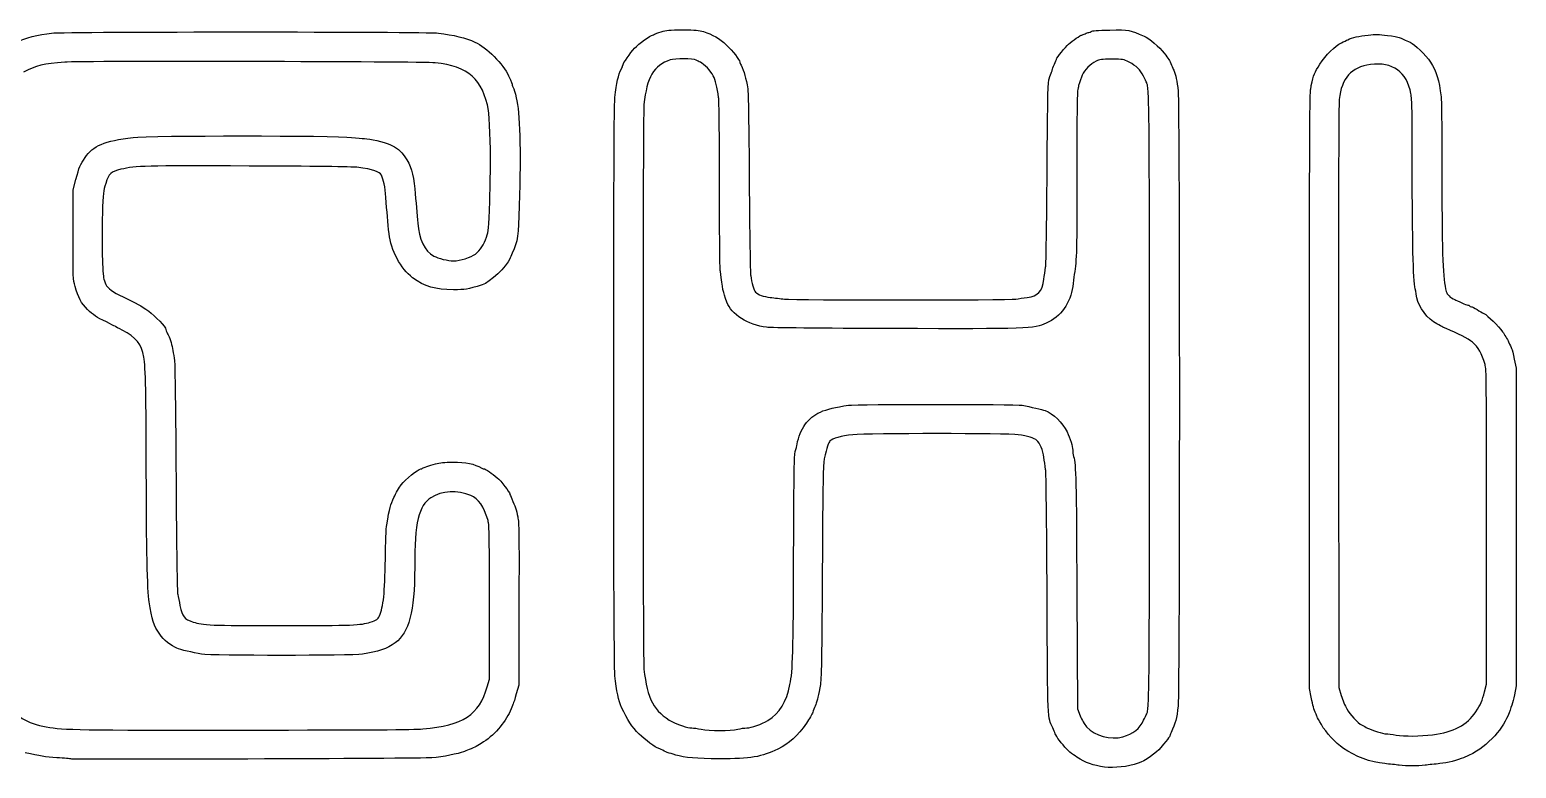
# Model space of a CAD drawing. Header units: millimetres. Extents: x 0 to 1403, y 0 to 422.
# Drawn here: x 397.8 to 768.4, y -0.1 to 184 of the extents above; entities that cross this region are included whole.
import ezdxf

# ---------------------------------------------------------------- set-up
doc = ezdxf.new("R2010")
doc.units = ezdxf.units.MM
doc.layers.add('Layer_1', color=7, linetype='CONTINUOUS')

msp = doc.modelspace()

# ---------------------------------------------------------------- linework, layer by layer
at = {"layer": 'Layer_1', "color": 7}
for points in [[(408.610429, 132.92045), (408.617429, 144.03295), (409.321919, 146.66187)], [(767.93737, 101.88888), (768.43089, 99.58294), (768.43089, 60.00127), (768.43089, 20.4196), (767.95284, 18.1892)], [(717.30178, 17.56205), (716.86257, 19.78455), (716.88517, 93.96278)], [(724.13129, 92.28039), (724.19259, 19.99622), (724.81341, 17.9901)], [(760.53688, 18.9422), (761.02255, 20.84288), (761.02255, 60.00122)], [(511.87542, 20.19874), (512.42004, 22.09457), (512.42004, 41.26025)], [(658.87543, 43.70248), (658.99968, 14.70414), (659.69907, 12.96801)], [(519.7795, 40.72899), (519.7202, 20.63082), (519.11649, 18.40832)], [(495.80433, 9.69687), (495.80421, 9.69654)], [(670.33834, 7.7292), (670.33788, 7.7296)], [(408.052994, 2.19594), (408.052984, 2.19634)], [(665.77261, 0.19203), (665.77255, 0.19179)]]:
    msp.add_lwpolyline(points, dxfattribs=at)
for points in [[(747.58175, 8.24836)], [(739.22089, 0.65114)]]:
    msp.add_lwpolyline(points, close=True, dxfattribs=at)
for points in [[(394.683334, 180.94699), (396.474754, 181.87275), (400.068727, 182.78546), (403.269952, 183.1276)], [(403.269952, 183.1276), (407.002482, 183.5265), (496.43631, 183.53059), (499.74855, 183.1316)], [(499.74855, 183.1316), (503.37836, 182.69481), (506.60041, 181.90495), (508.82171, 180.90745)], [(548.58262, 179.34483), (549.68466, 180.48819), (552.64696, 182.66207), (553.10293, 182.66207)], [(553.10293, 182.66207), (553.26564, 182.66207), (553.48926, 182.74507), (553.59986, 182.84654)], [(553.59986, 182.84654), (553.71045, 182.94799), (554.45992, 183.23374), (555.26534, 183.48154)], [(555.26534, 183.48154), (556.53123, 183.871), (557.252, 183.93207), (560.58234, 183.93207)], [(560.58234, 183.93207), (563.84304, 183.93207), (564.64244, 183.86707), (565.78544, 183.50888)], [(565.78544, 183.50888), (568.12938, 182.77442), (569.7111, 181.84885), (571.50307, 180.16309)], [(656.83435, 180.39473), (657.78249, 181.21335), (659.88684, 182.6623), (660.12763, 182.6623)], [(660.12763, 182.6623), (660.23712, 182.6623), (660.59954, 182.80458), (660.933, 182.97848)], [(660.933, 182.97848), (661.26646, 183.15241), (661.68691, 183.29528), (661.86736, 183.29598)], [(661.86736, 183.29598), (662.04781, 183.29598), (662.31432, 183.41636), (662.4596, 183.56188)], [(662.4596, 183.56188), (662.64902, 183.75162), (663.95577, 183.84594), (667.07864, 183.89527)], [(667.07864, 183.89527), (672.01096, 183.97317), (671.99476, 183.97607), (675.68041, 182.35411)], [(675.68041, 182.35411), (676.87512, 181.82831), (679.50163, 179.6101), (680.63081, 178.17323)], [(726.41506, 181.48837), (727.43933, 181.99052), (729.29561, 182.41726), (731.49506, 182.65621)], [(731.49506, 182.65621), (733.31539, 182.85398), (734.18532, 182.83926), (736.30254, 182.57501)], [(736.30254, 182.57501), (737.72428, 182.3975), (739.05778, 182.16801), (739.26587, 182.065)], [(739.26587, 182.065), (739.47396, 181.962), (739.9776, 181.73113), (740.38506, 181.55198)], [(508.82171, 180.90745), (511.62043, 179.65062), (515.95699, 175.30969), (517.21905, 172.50166)], [(545.65177, 175.07507), (545.65177, 175.48301), (547.60982, 178.33556), (548.58262, 179.34483)], [(571.50307, 180.16309), (573.0617, 178.69685), (574.86178, 176.42144), (574.86178, 175.9175)], [(653.81344, 176.69459), (653.81344, 176.95839), (656.10446, 179.76454), (656.83435, 180.39473)], [(680.63081, 178.17323), (681.80469, 176.67949), (681.96839, 176.41324), (682.49081, 175.14813)], [(719.49557, 175.41099), (720.91848, 177.64503), (723.2557, 179.96805), (724.84889, 180.73181)], [(724.84889, 180.73181), (725.41923, 181.00521), (726.12402, 181.34566), (726.41506, 181.48837)], [(740.38506, 181.55198), (740.79252, 181.37282), (741.50689, 181.05854), (741.97256, 180.85356)], [(741.97256, 180.85356), (743.09975, 180.35746), (745.85184, 177.65985), (747.01099, 175.91489)], [(406.586826, 175.89881), (401.308706, 175.49313), (399.348377, 175.01733), (396.277559, 173.39657)], [(498.87349, 175.72829), (495.82787, 176.03913), (410.464517, 176.19686), (406.586826, 175.89881)], [(512.20642, 163.82405), (510.73807, 171.68808), (507.16022, 174.88254), (498.87349, 175.72829)], [(543.69468, 167.10688), (544.12502, 170.88557), (544.51936, 172.58695), (545.35385, 174.26546)], [(545.35385, 174.26546), (545.5177, 174.59505), (545.65177, 174.95937), (545.65177, 175.07507)], [(557.49389, 176.43433), (553.41217, 175.09926), (551.64759, 172.10809), (550.95493, 165.35002)], [(563.96088, 176.38313), (563.21515, 176.79421), (558.70337, 176.82992), (557.49389, 176.43433)], [(565.01921, 175.86051), (564.66996, 176.0196), (564.19371, 176.2548), (563.96088, 176.38313)], [(568.24209, 172.50206), (567.69578, 173.60969), (565.93706, 175.44236), (565.01921, 175.86051)], [(574.86178, 175.9175), (574.86178, 175.80413), (574.99584, 175.44172), (575.1597, 175.11213)], [(575.1597, 175.11213), (575.92443, 173.57397), (576.39113, 171.92174), (576.80879, 169.27409)], [(652.75511, 173.99465), (652.75511, 174.12011), (652.99324, 174.74336), (653.28428, 175.37963)], [(653.28428, 175.37963), (653.57532, 176.01592), (653.81344, 176.60763), (653.81344, 176.69459)], [(663.65588, 176.10714), (662.31046, 175.44304), (660.81123, 173.94873), (660.21748, 172.68003)], [(667.57171, 176.62956), (664.96055, 176.62956), (664.62298, 176.58446), (663.65588, 176.10714)], [(671.90281, 175.88872), (670.43622, 176.62604), (670.41562, 176.62956), (667.57171, 176.62956)], [(675.49059, 172.3958), (674.69692, 174.03057), (673.73382, 174.96821), (671.90281, 175.88872)], [(682.49081, 175.14813), (682.68308, 174.68246), (682.92443, 174.11096), (683.02711, 173.87813)], [(717.33123, 170.05695), (717.94094, 172.81547), (718.11209, 173.23887), (719.49557, 175.41099)], [(732.06587, 175.29496), (727.29992, 174.67973), (724.85547, 171.9407), (724.28414, 166.57539)], [(742.16301, 168.04057), (741.14696, 173.48711), (737.63084, 176.01331), (732.06587, 175.29496)], [(747.01099, 175.91489), (748.57654, 173.55818), (749.17943, 171.60621), (749.69943, 167.21044)], [(517.21905, 172.50166), (517.93489, 170.90893), (518.13504, 170.40413), (518.13504, 170.19138)], [(569.55476, 167.10456), (569.21595, 169.60167), (568.77172, 171.42827), (568.24209, 172.50206)], [(651.4642, 148.37229), (651.60764, 168.17822), (651.66177, 170.62428), (651.98187, 171.76146)], [(651.98187, 171.76146), (652.17847, 172.45996), (652.43289, 173.19686), (652.54723, 173.399)], [(652.54723, 173.399), (652.66155, 173.60116), (652.75511, 173.8692), (652.75511, 173.99465)], [(660.21748, 172.68003), (659.96363, 172.13761), (659.56186, 170.95285), (659.32465, 170.04723)], [(676.30055, 170.73273), (676.19408, 170.94914), (675.82959, 171.69753), (675.49059, 172.3958)], [(676.99088, 92.06872), (676.99088, 164.44613), (676.94728, 169.41816), (676.30055, 170.73273)], [(683.02711, 173.87813), (683.56489, 172.65863), (683.85457, 171.27554), (684.11319, 168.69229)], [(518.13504, 170.19138), (518.13504, 170.06188), (518.23134, 169.79053), (518.34902, 169.58836)], [(518.34902, 169.58836), (518.4667, 169.38622), (518.81125, 168.2207), (519.1147, 166.99833)], [(519.1147, 166.99833), (520.0411, 163.26654), (520.29294, 154.37774), (519.87634, 140.11666)], [(543.70698, 22.89799), (543.30854, 26.62974), (543.29679, 163.61355), (543.69468, 167.10688)], [(569.78472, 145.40872), (569.78457, 158.61099), (569.70642, 165.98691), (569.55476, 167.10456)], [(576.80879, 169.27409), (576.97097, 168.24611), (577.10045, 160.5429), (577.20105, 145.9379)], [(659.32465, 170.04723), (658.90523, 168.44593), (658.89338, 167.84495), (658.89338, 148.18443)], [(684.11319, 168.69229), (684.53684, 164.4608), (684.53684, 19.67711), (684.11319, 15.44562)], [(716.88517, 93.96278), (716.90747, 167.32664), (716.91237, 168.16206), (717.33123, 170.05695)], [(742.50171, 149.51036), (742.50171, 163.93527), (742.45531, 166.47362), (742.16301, 168.04057)], [(749.69943, 167.21044), (749.80272, 166.33731), (749.89236, 157.24634), (749.89865, 147.00825)], [(512.70755, 150.91239), (512.72905, 154.38302), (512.40361, 162.76792), (512.20642, 163.82405)], [(550.95493, 165.35002), (550.64393, 162.31578), (550.64349, 27.45149), (550.95493, 24.58762)], [(724.28414, 166.57539), (724.14283, 165.24832), (724.09084, 139.98476), (724.13129, 92.28039)], [(411.606755, 152.1048), (413.658694, 155.10069), (416.295595, 156.20739), (423.625993, 157.14918)], [(423.625993, 157.14918), (427.322773, 157.62411), (474.480245, 157.62824), (478.024328, 157.15418)], [(478.024328, 157.15418), (479.304911, 156.9828), (480.759146, 156.84178), (481.255928, 156.84081)], [(481.255928, 156.84081), (482.634068, 156.83781), (486.12174, 156.0188), (487.59416, 155.35184)], [(409.321919, 146.66187), (410.142445, 149.72374), (410.406097, 150.35182), (411.606755, 152.1048)], [(487.59416, 155.35184), (489.38446, 154.5409), (490.2742, 153.81997), (491.35586, 152.3039)], [(491.35586, 152.3039), (492.78854, 150.29584), (493.47919, 148.06566), (493.81887, 144.35072)], [(420.565786, 149.1824), (417.992449, 148.60159), (417.592504, 148.23166), (416.785335, 145.6858)], [(452.518373, 150.00145), (426.006763, 150.10445), (424.477196, 150.06525), (420.565786, 149.1824)], [(479.400041, 149.68461), (478.417357, 149.81992), (468.175759, 149.94064), (452.518373, 150.00145)], [(485.48417, 147.70292), (485.00425, 148.65578), (483.63638, 149.10129), (479.400041, 149.68461)], [(512.48707, 141.28155), (512.60076, 145.35614), (512.69997, 149.69001), (512.70755, 150.91239)], [(651.08855, 124.77146), (651.21483, 125.63997), (651.3703, 135.40672), (651.4642, 148.37229)], [(743.23353, 119.37372), (742.74244, 121.60831), (742.50171, 131.52197), (742.50171, 149.51036)], [(416.785335, 145.6858), (416.150038, 143.68195), (416.119876, 143.41252), (415.924994, 137.99999)], [(486.60896, 142.12749), (486.39114, 144.91829), (486.06, 146.55962), (485.48417, 147.70292)], [(569.99429, 123.71289), (569.86968, 124.72072), (569.78484, 133.50378), (569.78472, 145.40872)], [(577.20105, 145.9379), (577.28835, 133.26514), (577.44072, 123.51582), (577.56495, 122.65457)], [(658.89338, 148.18443), (658.89338, 128.734), (658.84458, 126.85428), (658.23893, 122.97205)], [(749.89865, 147.00825), (749.91115, 126.72677), (750.08523, 122.1842), (750.98357, 118.71003)], [(487.39839, 133.13119), (487.13121, 135.80911), (486.86808, 138.8076), (486.60896, 142.12749)], [(493.81887, 144.35072), (494.11315, 141.13205), (494.39065, 137.83045), (494.53937, 135.77822)], [(511.71999, 132.29044), (512.26539, 133.83093), (512.2859, 134.07117), (512.48707, 141.28155)], [(415.924994, 137.99999), (415.737034, 132.77982), (415.905944, 123.99725), (416.230091, 122.1401)], [(519.87634, 140.11666), (519.65123, 132.41), (519.50791, 131.46114), (518.08716, 128.27001)], [(494.53937, 135.77822), (494.82774, 131.79895), (496.31298, 128.76005), (498.55599, 127.55998)], [(409.102829, 120.00879), (408.606958, 121.79568), (408.603592, 121.88375), (408.610429, 132.92045)], [(493.26814, 122.16798), (490.32558, 124.32874), (487.80736, 129.03214), (487.39839, 133.13119)], [(508.94724, 128.06705), (510.11164, 128.99115), (511.06717, 130.44659), (511.71999, 132.29044)], [(498.55599, 127.55998), (499.65213, 126.97352), (502.14914, 126.35905), (503.43622, 126.35905)], [(503.43622, 126.35905), (505.07939, 126.35905), (507.89441, 127.2315), (508.94724, 128.06705)], [(517.50108, 126.89418), (516.76977, 124.98831), (512.49294, 120.93599), (510.62087, 120.37514)], [(518.08716, 128.27001), (517.85556, 127.7498), (517.59182, 127.13067), (517.50108, 126.89418)], [(571.62046, 116.07058), (570.66224, 118.73902), (570.53582, 119.33323), (569.99429, 123.71289)], [(577.56495, 122.65457), (577.80068, 121.02035), (578.4011, 118.98111), (578.75911, 118.59874)], [(650.65724, 121.76719), (650.77596, 122.60463), (650.97004, 123.95654), (651.08855, 124.77146)], [(658.23893, 122.97205), (658.12088, 122.21535), (657.94147, 120.88185), (657.84023, 120.00872)], [(412.220404, 114.25393), (410.693272, 115.73657), (409.863136, 117.26893), (409.102829, 120.00879)], [(416.230091, 122.1401), (416.299751, 121.74096), (416.548945, 121.00551), (416.783853, 120.50574)], [(416.783853, 120.50574), (417.239233, 119.53694), (418.520578, 118.60563), (421.085872, 117.37892)], [(503.46095, 119.16166), (498.89257, 119.16166), (496.33494, 119.91602), (493.26814, 122.16798)], [(510.62087, 120.37514), (506.7947, 119.22886), (506.39815, 119.16166), (503.46095, 119.16166)], [(578.75911, 118.59874), (579.38196, 117.93347), (580.74118, 117.43408), (582.45487, 117.24085)], [(646.51033, 117.25488), (649.21291, 117.61365), (650.22447, 118.71432), (650.65724, 121.76719)], [(657.84023, 120.00872), (657.37014, 115.95427), (654.82083, 112.39937), (651.26453, 110.83924)], [(743.67026, 117.15122), (743.59636, 117.61689), (743.39982, 118.61701), (743.23353, 119.37372)], [(750.98357, 118.71003), (751.18101, 117.94644), (751.95842, 117.20014), (753.08506, 116.69263)], [(421.085872, 117.37892), (424.49106, 115.75056), (425.480242, 115.19591), (427.481741, 113.79275)], [(581.52921, 109.79944), (576.85182, 110.39393), (572.71986, 113.00901), (571.62046, 116.07058)], [(582.45487, 117.24085), (583.45921, 117.12759), (585.04294, 116.94192), (585.97428, 116.82823)], [(585.97428, 116.82823), (588.23498, 116.55226), (642.04901, 116.55018), (643.6407, 116.82623)], [(643.6407, 116.82623), (644.288, 116.9384), (645.57933, 117.13129), (646.51033, 117.25488)], [(748.64443, 110.62916), (746.35371, 111.80516), (744.03653, 114.8434), (743.67026, 117.15122)], [(753.08506, 116.69263), (753.3761, 116.56153), (754.16452, 116.20626), (754.83709, 115.90318)], [(754.83709, 115.90318), (755.50968, 115.60009), (756.19461, 115.3521), (756.35918, 115.3521)], [(756.35918, 115.3521), (756.52375, 115.3521), (756.71728, 115.2568), (756.78922, 115.14044)], [(756.78922, 115.14044), (756.86122, 115.02402), (757.06187, 114.92877), (757.23523, 114.92877)], [(757.23523, 114.92877), (757.40856, 114.92877), (758.04589, 114.6183), (758.65147, 114.23884)], [(416.958372, 111.12312), (414.366789, 112.37204), (413.715427, 112.80245), (412.220404, 114.25393)], [(427.481741, 113.79275), (429.083338, 112.66995), (431.775039, 109.83755), (431.775039, 109.27507)], [(758.65147, 114.23884), (759.25707, 113.85939), (760.02988, 113.40695), (760.36883, 113.23343)], [(760.36883, 113.23343), (761.34939, 112.73144), (764.03455, 110.11365), (765.014, 108.70478)], [(419.075039, 110.06236), (418.900414, 110.16891), (417.947914, 110.64624), (416.958372, 111.12312)], [(420.874206, 109.10865), (420.059289, 109.52665), (419.249664, 109.9558), (419.075039, 110.06236)], [(426.274923, 102.37471), (425.722685, 105.5796), (424.302783, 107.35002), (420.874206, 109.10865)], [(431.775039, 109.27507), (431.775039, 109.12152), (431.870289, 108.80671), (431.986706, 108.57544)], [(431.986706, 108.57544), (432.103123, 108.3442), (432.295147, 107.96335), (432.413405, 107.72914)], [(432.413405, 107.72914), (432.834579, 106.89502), (433.302828, 105.30646), (433.500334, 104.04163)], [(613.17338, 109.4876), (594.73643, 109.5471), (582.57158, 109.66696), (581.52921, 109.79944)], [(651.26453, 110.83924), (648.0092, 109.41114), (647.08073, 109.37821), (613.17338, 109.4876)], [(750.12171, 109.85994), (749.94709, 109.95554), (749.28231, 110.30169), (748.64443, 110.62916)], [(750.96838, 109.47149), (750.67734, 109.58953), (750.29634, 109.76433), (750.12171, 109.85994)], [(757.48251, 106.10751), (756.42944, 106.96974), (753.84099, 108.30645), (750.96838, 109.47149)], [(765.014, 108.70478), (765.50733, 107.99518), (766.18153, 106.8431), (766.51224, 106.1446)], [(433.500334, 104.04163), (433.610634, 103.33536), (433.793323, 102.18599), (433.906311, 101.48749)], [(760.64371, 100.53539), (759.90209, 103.22878), (758.95107, 104.9051), (757.48251, 106.10751)], [(766.51224, 106.1446), (766.84293, 105.4461), (767.18784, 104.72165), (767.27868, 104.53471)], [(767.27868, 104.53471), (767.36948, 104.34777), (767.66595, 103.15714), (767.93737, 101.88888)], [(426.88537, 73.65378), (426.85948, 92.71018), (426.707401, 99.8647), (426.274923, 102.37471)], [(433.906311, 101.48749), (434.0244, 100.75737), (434.190304, 88.29503), (434.29654, 72.17165)], [(761.02255, 60.00122), (761.02255, 96.97268), (761.00135, 99.23639), (760.64371, 100.53539)], [(591.10112, 85.52423), (593.24496, 88.40525), (595.5542, 89.43943), (601.90653, 90.36337)], [(601.90653, 90.36337), (604.07692, 90.67905), (643.48802, 90.67042), (645.2286, 90.35337)], [(645.2286, 90.35337), (647.30361, 89.97601), (650.27162, 89.29988), (650.95634, 89.04857)], [(650.95634, 89.04857), (652.95604, 88.31464), (655.33092, 86.00389), (656.44569, 83.70748)], [(676.28637, 13.40748), (676.94827, 14.64935), (676.99088, 19.40598), (676.99088, 92.06872)], [(589.14184, 80.70985), (589.41928, 82.32277), (590.26474, 84.40026), (591.10112, 85.52423)], [(603.04053, 83.00514), (600.09661, 82.69101), (597.91926, 82.10306), (597.32075, 81.46065)], [(644.28749, 83.02084), (641.63035, 83.40323), (606.64647, 83.3899), (603.04053, 83.00514)], [(648.89588, 81.6231), (648.28232, 82.17305), (646.57015, 82.69235), (644.28749, 83.02084)], [(650.65552, 77.41195), (650.41638, 79.10058), (649.64164, 80.9547), (648.89588, 81.6231)], [(656.44569, 83.70748), (657.20758, 82.13804), (657.83536, 80.10767), (657.8367, 79.20872)], [(588.27391, 53.33381), (588.34441, 74.50065), (588.39877, 77.92334), (588.67878, 78.83965)], [(588.67878, 78.83965), (588.85667, 79.42173), (589.06503, 80.26332), (589.14184, 80.70985)], [(597.32075, 81.46065), (596.93313, 81.04458), (596.58193, 79.95433), (595.89687, 77.0404)], [(657.8367, 79.20872), (657.8367, 78.77262), (657.93747, 78.05717), (658.0592, 77.61882)], [(490.43209, 70.55607), (491.37951, 71.82516), (494.67598, 74.49999), (495.29261, 74.49999)], [(495.29261, 74.49999), (495.47697, 74.49999), (495.6931, 74.56529), (495.77288, 74.64504)], [(495.77288, 74.64504), (495.9845, 74.85667), (497.28661, 75.31793), (498.97921, 75.78085)], [(498.97921, 75.78085), (500.0897, 76.08455), (501.16905, 76.18697), (503.28783, 76.1897)], [(503.28783, 76.1897), (506.5867, 76.1937), (508.58858, 75.78451), (510.56508, 74.70141)], [(510.56508, 74.70141), (510.76724, 74.59062), (511.03583, 74.49999), (511.16196, 74.49999)], [(511.16196, 74.49999), (511.46362, 74.49999), (513.11513, 73.36706), (514.38406, 72.28966)], [(595.89687, 77.0404), (595.62075, 75.86594), (595.54876, 71.76105), (595.40498, 48.99456)], [(651.09211, 74.39455), (650.97161, 75.20947), (650.77516, 76.56729), (650.65552, 77.41195)], [(651.45895, 43.17372), (651.36655, 61.77094), (651.2291, 73.468), (651.09211, 74.39455)], [(658.0592, 77.61882), (658.6713, 75.41476), (658.75436, 71.96345), (658.87543, 43.70248)], [(427.562957, 41.37462), (427.145614, 44.0457), (426.910389, 55.25193), (426.88537, 73.65378)], [(434.29654, 72.17165), (434.414438, 54.2804), (434.560636, 43.78095), (434.700358, 43.17332)], [(488.60039, 67.39178), (489.09791, 68.44907), (489.92218, 69.87302), (490.43209, 70.55607)], [(514.38406, 72.28966), (515.23927, 71.56352), (517.50004, 68.6543), (517.50004, 68.27993)], [(486.80683, 60.56508), (487.55401, 64.84477), (487.74629, 65.57663), (488.60039, 67.39178)], [(497.84436, 67.32254), (494.76602, 65.34716), (493.78594, 61.16991), (493.79257, 50.05288)], [(507.79292, 67.88267), (504.51692, 69.26966), (500.52876, 69.0451), (497.84436, 67.32254)], [(512.00782, 61.86736), (511.10678, 65.01812), (509.65074, 67.09612), (507.79292, 67.88267)], [(517.50004, 68.27993), (517.50004, 68.21483), (517.7279, 67.6589), (518.00641, 67.04452)], [(518.00641, 67.04452), (518.83181, 65.22365), (519.12645, 64.3286), (519.49223, 62.53066)], [(486.47275, 52.09841), (486.52775, 56.01768), (486.67809, 59.82768), (486.80683, 60.56508)], [(512.42004, 41.26025), (512.42004, 59.61905), (512.40264, 60.48659), (512.00782, 61.86736)], [(519.49223, 62.53066), (519.80145, 61.01075), (519.83242, 58.66144), (519.7795, 40.72899)], [(484.98165, 37.85321), (486.02766, 40.27571), (486.35009, 43.35597), (486.47275, 52.09841)], [(587.35288, 20.72385), (588.07644, 24.37942), (588.19093, 28.43309), (588.27391, 53.33381)], [(493.79257, 50.05288), (493.79657, 43.94177), (493.48364, 40.58059), (492.60197, 37.24877)], [(595.40498, 48.99456), (595.24085, 23.0037), (595.22502, 22.26259), (594.78283, 19.8904)], [(430.229576, 33.28461), (428.770219, 35.36652), (428.259679, 36.91537), (427.562957, 41.37462)], [(434.700358, 43.17332), (434.820817, 42.64945), (435.079601, 41.4112), (435.275456, 40.42165)], [(652.87366, 9.98919), (651.51705, 12.92386), (651.62144, 10.47511), (651.45895, 43.17372)], [(435.275456, 40.42165), (435.822339, 37.65854), (436.325069, 37.0291), (438.548373, 36.32393)], [(492.60197, 37.24877), (491.12972, 31.68532), (488.15919, 29.44449), (480.775874, 28.32769)], [(482.694315, 36.29392), (484.32326, 36.82249), (484.62558, 37.02859), (484.98165, 37.85321)], [(438.548373, 36.32393), (441.109878, 35.51149), (442.566759, 35.45443), (460.66754, 35.45737)], [(460.66754, 35.45737), (478.607561, 35.46037), (480.3264, 35.52557), (482.694315, 36.29392)], [(434.526706, 29.78881), (433.090315, 30.38306), (431.166286, 31.94829), (430.229576, 33.28461)], [(440.66504, 28.31709), (438.369536, 28.71832), (435.38402, 29.43412), (434.526706, 29.78881)], [(480.775874, 28.32769), (478.056719, 27.9164), (443.010412, 27.90709), (440.66504, 28.31709)], [(545.3862, 15.02206), (544.64634, 16.64603), (544.10184, 19.19988), (543.70698, 22.89799)], [(550.95493, 24.58762), (551.7616, 17.15854), (553.46731, 13.98906), (558.04132, 11.42)], [(495.80421, 9.69654), (505.93773, 10.6062), (509.85517, 13.16616), (511.87542, 20.19874)], [(581.8186, 11.78574), (584.7889, 13.67499), (586.50685, 16.44954), (587.35288, 20.72385)], [(594.78283, 19.8904), (594.31125, 17.36047), (594.06515, 16.41337), (593.60031, 15.33956)], [(758.34941, 13.96372), (759.48959, 15.66727), (759.99256, 16.81197), (760.53688, 18.9422)], [(392.342485, 16.18661), (393.897367, 13.0321), (397.186265, 10.97387), (401.93016, 10.18649)], [(518.36035, 15.97415), (518.27655, 15.85774), (518.03263, 15.28624), (517.81831, 14.70415)], [(519.11649, 18.40832), (518.78445, 17.18594), (518.44419, 16.09057), (518.36035, 15.97415)], [(549.74733, 8.41978), (547.97547, 10.15081), (546.78298, 11.95607), (545.3862, 15.02206)], [(593.60031, 15.33956), (593.44913, 14.99031), (593.19831, 14.32356), (593.04293, 13.8579)], [(684.11319, 15.44562), (683.79169, 12.23434), (683.51413, 11.18924), (682.35731, 8.83392)], [(718.50235, 13.40257), (717.92095, 14.72752), (717.73377, 15.376), (717.30178, 17.56205)], [(724.81341, 17.9901), (725.15487, 16.88673), (725.75623, 15.41035), (726.14981, 14.70927)], [(767.95284, 18.1892), (767.5028, 16.08943), (767.22509, 15.19749), (766.30777, 12.90543)], [(517.81831, 14.70415), (516.71557, 11.70877), (514.0236, 8.47152), (510.93838, 6.43063)], [(558.04132, 11.42), (559.20102, 10.76864), (561.88527, 9.94236), (562.85456, 9.93838)], [(576.57234, 9.93884), (577.78701, 9.94284), (580.32749, 10.83735), (581.8186, 11.78574)], [(593.04293, 13.8579), (592.88754, 13.39223), (592.16671, 12.15398), (591.4411, 11.10623)], [(659.69907, 12.96801), (660.14225, 11.8679), (660.7342, 10.85988), (661.31495, 10.21634)], [(670.33788, 7.7296), (672.92428, 8.46648), (674.57959, 9.7735), (675.52871, 11.82819)], [(675.52871, 11.82819), (675.82925, 12.47885), (676.17021, 13.18952), (676.28637, 13.40748)], [(718.79505, 12.62871), (718.79505, 12.68751), (718.66335, 13.03571), (718.50235, 13.40257)], [(719.83469, 10.7557), (719.26289, 11.72708), (718.79505, 12.56993), (718.79505, 12.62871)], [(726.14981, 14.70927), (726.96468, 13.25766), (728.90422, 11.18911), (729.97092, 10.63403)], [(747.58171, 8.24836), (752.87916, 8.93898), (756.14746, 10.67376), (758.34941, 13.96372)], [(766.30777, 12.90543), (765.64817, 11.25731), (764.1119, 9.0498), (762.43188, 7.33608)], [(401.93016, 10.18649), (406.595018, 9.41224), (409.308817, 9.36927), (451.565994, 9.40043)], [(451.565994, 9.40043), (482.778848, 9.42343), (493.56341, 9.49573), (495.80433, 9.69687)], [(554.48949, 4.86206), (554.10066, 4.86206), (551.03405, 7.16271), (549.74733, 8.41978)], [(562.85456, 9.93838), (563.34687, 9.93638), (564.41638, 9.79349), (565.23126, 9.62088)], [(565.23126, 9.62088), (567.19197, 9.20557), (572.59971, 9.21026), (574.33301, 9.62888)], [(574.33301, 9.62888), (575.03151, 9.79753), (576.03921, 9.93702), (576.57234, 9.93884)], [(591.4411, 11.10623), (589.1838, 7.84682), (587.26464, 6.11316), (584.31667, 4.67038)], [(653.39005, 8.63863), (653.39005, 8.76707), (653.15768, 9.3748), (652.87366, 9.98919)], [(655.89468, 5.11351), (654.63323, 6.59734), (653.39005, 8.34701), (653.39005, 8.63863)], [(661.31495, 10.21634), (663.3903, 7.91669), (667.25629, 6.8511), (670.33834, 7.7292)], [(682.17678, 8.19502), (682.17678, 7.9483), (681.8441, 7.49775), (679.82897, 5.01537)], [(682.35731, 8.83392), (682.25801, 8.63175), (682.17678, 8.34427), (682.17678, 8.19502)], [(725.35671, 4.83826), (723.32535, 6.27111), (721.02091, 8.74059), (719.83469, 10.7557)], [(729.97092, 10.63403), (730.36669, 10.42806), (730.99145, 10.10294), (731.35924, 9.91151)], [(731.35924, 9.91151), (732.44323, 9.34735), (735.2585, 8.4611), (735.99747, 8.45141)], [(735.99747, 8.45141), (736.37337, 8.44641), (737.49055, 8.30851), (738.48009, 8.14481)], [(738.48009, 8.14481), (740.54009, 7.80405), (744.52093, 7.84934), (747.58175, 8.24836)], [(404.573734, 2.50815), (401.673308, 2.69422), (400.418083, 2.89103), (396.688156, 3.74456)], [(505.96422, 3.99848), (504.71342, 3.47405), (500.84334, 2.73385), (498.02672, 2.48034)], [(507.34005, 4.54415), (506.81618, 4.34165), (506.19705, 4.0961), (505.96422, 3.99848)], [(510.93838, 6.43063), (509.30451, 5.3498), (508.96828, 5.17352), (507.34005, 4.54415)], [(555.62144, 4.36941), (555.10932, 4.64036), (554.59996, 4.86206), (554.48949, 4.86206)], [(556.97588, 3.75143), (556.74304, 3.82033), (556.13355, 4.09845), (555.62144, 4.36941)], [(558.88088, 3.17868), (558.06596, 3.42476), (557.20871, 3.68251), (556.97588, 3.75143)], [(584.31667, 4.67038), (580.21683, 2.66386), (577.67766, 2.24233), (569.67588, 2.23983)], [(658.87738, 2.65363), (657.72796, 3.41101), (656.43675, 4.47588), (655.89468, 5.11351)], [(679.82897, 5.01537), (678.80353, 3.75218), (675.73775, 1.65234), (674.13344, 1.11439)], [(735.62255, 1.02815), (732.19979, 1.35657), (728.17487, 2.85041), (725.35671, 4.83826)], [(762.43188, 7.33608), (760.12623, 4.98417), (758.78522, 4.07783), (755.30756, 2.521)], [(408.052984, 2.19634), (408.000894, 2.24844), (406.435237, 2.38875), (404.573734, 2.50815)], [(498.02672, 2.48034), (495.64636, 2.26607), (408.259051, 1.98986), (408.052994, 2.19594)], [(569.67588, 2.23983), (564.10151, 2.23783), (561.14364, 2.49535), (558.88088, 3.17868)], [(665.77255, 0.19179), (662.964, 0.5526), (661.00393, 1.25241), (658.87738, 2.65363)], [(674.13344, 1.11439), (671.55329, 0.2492), (668.20381, -0.1203), (665.77261, 0.19203)], [(739.22088, 0.65109), (738.40596, 0.74679), (736.78671, 0.91643), (735.62255, 1.02815)], [(745.67672, 0.63694), (743.81662, 0.40114), (741.30342, 0.40666), (739.22089, 0.65114)], [(749.38089, 1.03339), (748.21672, 0.92603), (746.54985, 0.74764), (745.67672, 0.63694)], [(755.30756, 2.521), (753.82883, 1.85904), (751.21242, 1.2023), (749.38089, 1.03339)]]:
    msp.add_open_spline(points, degree=3, dxfattribs=at)

doc.saveas('drawing.dxf')
